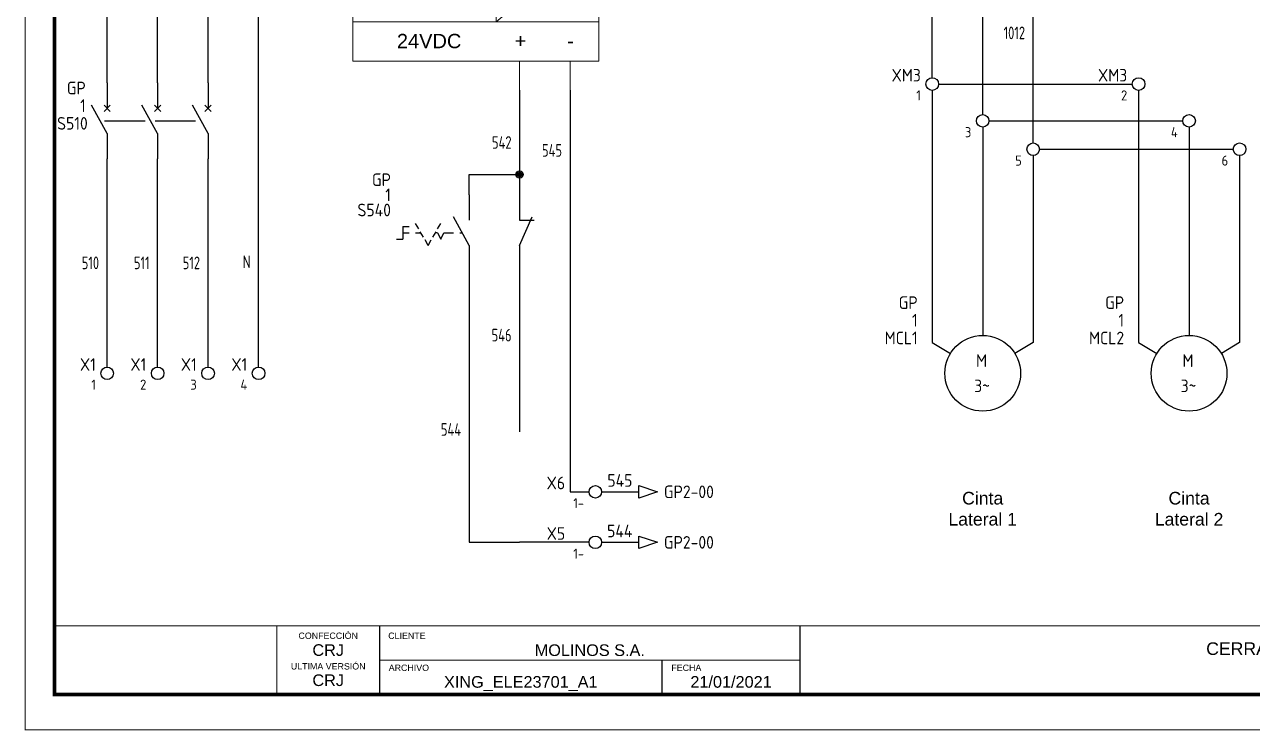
# Model space of a CAD drawing. Header units: millimetres. Extents: x 0 to 420, y 0 to 297.
# Drawn here: x 0 to 243.3, y 0 to 139.8 of the extents above; entities that cross this region are included whole.
import ezdxf
from ezdxf.enums import TextEntityAlignment as Align

# ---------------------------------------------------------------- set-up
doc = ezdxf.new("R2010")
doc.units = ezdxf.units.MM
for name, color, linetype in [('BLK_12_THHN', 9, 'Continuous'), ('LINK', 9, 'Continuous'), ('LOC', 8, 'Continuous'), ('MISC', 7, 'Continuous'), ('RED_14_THHN', 20, 'Continuous'), ('SYMS', 7, 'Continuous'), ('TAGS', 150, 'Continuous'), ('TERMS', 123, 'Continuous'), ('WHT_12_THHN', 7, 'Continuous'), ('WIREFIXED', 7, 'Continuous'), ('WIREREF', 52, 'Continuous'), ('XREF', 7, 'Continuous')]:
    doc.layers.add(name, color=color, linetype=linetype)
doc.layers.add('eProC - L2', color=41, linetype='Continuous', lineweight=20)
doc.layers.add('LBLE_25', color=4, linetype='Continuous', lineweight=25)
doc.styles.get("Standard").update_dxf_attribs({"font": 'arial.ttf'})
doc.styles.add('WD_IEC', font='ISOCP2.shx', dxfattribs={"width": 0.9, "height": 4})
picture_1 = doc.add_image_def('image1.jpg', size_in_pixel=(564, 174))

# ---------------------------------------------------------------- blocks, each defined once
blk = doc.blocks.new('eproc_rotulo_005')
at = {"layer": 'eProC - L2', "color": 0, "lineweight": 5, "const_width": 0.233}
for points in [[(0.12, 297.12), (420.12, 297.12), (420.12, 0.12), (0.12, 0.12), (0.12, 297.12)], [(5.9, 20.72), (414.37, 20.7)], [(49.98, 7.12), (49.98, 20.72)], [(70.35, 7.12), (70.35, 20.72)], [(153.64, 7.04), (153.64, 20.64)], [(70.35, 13.92), (153.64, 13.92)], [(126.3, 7.12), (126.3, 13.92)]]:
    blk.add_lwpolyline(points, dxfattribs=at)
at = {"layer": 'eProC - L2', "color": 0}
blk.add_lwpolyline([(420.12, 0.12), (420.12, 297.12), (0.12, 297.12), (0.12, 0.12), (420.12, 0.12)], dxfattribs=at)
at = {"layer": 'eProC - L2', "color": 0, "lineweight": 40, "const_width": 0.75}
blk.add_lwpolyline([(5.92, 7.13), (414.37, 7.11), (414.4, 282.24), (5.95, 282.27)], close=True, dxfattribs=at)
at = {"layer": 'eProC - L2', "color": 0, "char_height": 1.2552}
for s, insert, attachment_point in [('{\\fArial|b0|i0|c0|p18;CONFECCIÓN }', (60.16, 18.11), 8), ('{\\fArial|b0|i0|c0|p18;CLIENTE}', (72.05, 18.11), 7), ('{\\fArial|b0|i0|c0|p18;ULTIMA VERSIÓN}', (60.16, 12.05), 8), ('{\\fArial|b0|i0|c0|p18;ARCHIVO}', (72.15, 11.76), 7), ('{\\fArial|b0|i0|c0|p18;FECHA}', (128.15, 11.76), 7)]:
    blk.add_mtext(s, dxfattribs=dict(at, insert=insert, attachment_point=attachment_point))
at = {"layer": 'eProC - L2', "color": 0}
for tag, p in [('PGRAL', (411.35, 17.92)), ('GR_01', (386.11, 17)), ('PG_01', (382.35, 11.13)), ('PT', (394.05, 11.13)), ('PAGT', (408.55, 11.13))]:
    blk.add_attdef(tag, text='', height=3, dxfattribs=at).set_placement(p, align=Align.MIDDLE_CENTER)
for tag, height, p in [('CONF', 2.31, (60.16, 14.76)), ('CLIENTE', 2.31, (111.99, 14.74)), ('DESC', 2.5, (262.25, 14.94)), ('DESC_2', 1.8, (262.25, 10.51)), ('ULT', 2.31, (60.16, 8.79)), ('ARCH', 2.31, (98.32, 8.46)), ('FECHA', 2.31, (139.97, 8.46))]:
    blk.add_attdef(tag, text='', height=height, dxfattribs=at).set_placement(p, align=Align.CENTER)
at = {"layer": 'eProC - L2', "color": 0, "flags": 9}
blk.add_attdef('WD_TB', (0.12, 0.12), '', height=2.5, dxfattribs=at)
at = {"layer": 'eProC - L2', "color": 0}
image = blk.add_image(picture_1, insert=(5.9, 7.12), size_in_units=(44.08, 13.6), dxfattribs=at)
image.dxf.flags = 7
blk = doc.blocks.new('HT0002')
blk.add_circle((0, 0), 1.25)
at = {"style": 'WD_IEC', "flags": 1}
for tag, p, height in [('ASSYCODE', (2.75, 10.75), 1), ('CATDESC', (2.75, 9.25), 1), ('MFG', (2.75, 7.25), 1.5), ('CAT', (2.75, 4.75), 1.5), ('X2PIN01', (0, 2.25), 0.25), ('X4PIN01', (-1.25, 1), 0.25), ('X4TERM01', (-1.25, 0), 0.25), ('X4TERMDESC01', (-1.25, 0.5), 0.4), ('STRIPSEQ', (0, 0), 0.025), ('X2TERM01', (0, 1.25), 0.25), ('X8PIN01', (0, -0.25), 0.25), ('X2TERMDESC01', (0, 1.75), 0.4), ('X1PIN01', (1.25, 1), 0.25), ('X1TERM01', (1.25, 0), 0.25), ('X1TERMDESC01', (1.25, 0.5), 0.4), ('LINKTERM', (0, -0.04), 0.025), ('X8TERM01', (0, -1.25), 0.25), ('X8TERMDESC01', (0, -0.75), 0.4)]:
    blk.add_attdef(tag, p, '', height=height, dxfattribs=at)
at = {"style": 'WD_IEC'}
for tag, p in [('INST', (-2.25, 6.5)), ('LOC', (-2.25, 3.5)), ('DESC1', (-2.25, -6.25)), ('DESC2', (-2.25, -9.25)), ('DESC3', (-2.25, -12.25))]:
    blk.add_attdef(tag, text='', height=2.5, dxfattribs=at).set_placement(p, align=Align.RIGHT)
at = {"style": 'WD_IEC', "flags": 8}
for tag, height, p in [('TAGSTRIP', 2.5, (-2.25, 0.5)), ('TERM01', 2, (-2.25, -3.25))]:
    blk.add_attdef(tag, text='', height=height, dxfattribs=at).set_placement(p, align=Align.RIGHT)
blk = doc.blocks.new('VT0002')
blk.add_circle((0, 0), 1.25)
at = {"style": 'WD_IEC', "flags": 1}
for tag, p, height in [('ASSYCODE', (2.75, 10.75), 1), ('CATDESC', (2.75, 9.25), 1), ('MFG', (2.75, 7.25), 1.5), ('CAT', (2.75, 4.75), 1.5), ('X2PIN01', (0, 2.25), 0.25), ('X4PIN01', (-1.25, 1), 0.25), ('X4TERM01', (-1.25, 0), 0.25), ('X4TERMDESC01', (-1.25, 0.5), 0.4), ('STRIPSEQ', (0, 0), 0.025), ('X2TERM01', (0, 1.25), 0.25), ('X8PIN01', (0, -0.25), 0.25), ('X2TERMDESC01', (0, 1.75), 0.4), ('X1PIN01', (1.25, 1), 0.25), ('X1TERM01', (1.25, 0), 0.25), ('X1TERMDESC01', (1.25, 0.5), 0.4), ('LINKTERM', (0, -0.04), 0.025), ('X8TERM01', (0, -1.25), 0.25), ('X8TERMDESC01', (0, -0.75), 0.4)]:
    blk.add_attdef(tag, p, '', height=height, dxfattribs=at)
at = {"style": 'WD_IEC'}
for tag, p in [('INST', (-2.25, 6.5)), ('LOC', (-2.25, 3.5)), ('DESC1', (-2.25, -6.25)), ('DESC2', (-2.25, -9.25)), ('DESC3', (-2.25, -12.25))]:
    blk.add_attdef(tag, text='', height=2.5, dxfattribs=at).set_placement(p, align=Align.RIGHT)
at = {"style": 'WD_IEC', "flags": 8}
for tag, height, p in [('TAGSTRIP', 2.5, (-2.25, 0.5)), ('TERM01', 2, (-2.25, -3.25))]:
    blk.add_attdef(tag, text='', height=height, dxfattribs=at).set_placement(p, align=Align.RIGHT)
blk = doc.blocks.new('VCB1')
for p, q in [((0, 7.5), (0, 2.5)), ((0, -2.5), (-3.12, 3.12)), ((0.62, 1.88), (-0.62, 3.12)), ((-0.62, 1.88), (0.62, 3.12)), ((0, -2.5), (0, -7.5))]:
    blk.add_line(p, q)
at = {"style": 'WD_IEC'}
for tag, p in [('INST', (-8, 5.25)), ('LOC', (-8, 1.75)), ('TAG1', (-8, -1.75)), ('RATING1', (-8, -6.35)), ('DESC1', (-8, -14.35)), ('DESC2', (-8, -17.85)), ('DESC3', (-8, -21.35))]:
    blk.add_attdef(tag, text='', height=2.5, dxfattribs=at).set_placement(p, align=Align.RIGHT)
at = {"style": 'WD_IEC', "flags": 1}
for tag, p, height in [('X2TERM01', (0, 7.5), 0.32), ('MFG', (2.75, 6.5), 1.5), ('CAT', (2.75, 4), 1.5), ('X4LINK', (-2, 0), 0.32), ('X1LINK', (-0.5, 0), 0.32), ('X8TERM02', (0, -7.5), 0.32), ('ASSYCODE', (1, -9), 1), ('FAMILY', (1, -10.5), 1), ('CATDESC', (1, -12), 1), ('CONTACT', (1, -13.5), 1), ('COMMON', (2.25, -14.75), 1)]:
    blk.add_attdef(tag, p, '', height=height, dxfattribs=at)
at = {"style": 'WD_IEC'}
blk.add_attdef('TERM01', text='', height=2, rotation=90, dxfattribs=at).set_placement((-1, 7.5), align=Align.RIGHT)
blk.add_attdef('TERM02', (-1, -7.5), '', height=2, rotation=90, dxfattribs=at)
at = {"lineweight": 15, "style": 'WD_IEC'}
blk.add_attdef('XREF', text='', height=2.5, dxfattribs=at).set_placement((-8, -10.35), align=Align.RIGHT)
blk = doc.blocks.new('VCB2')
for p, q in [((0, 7.5), (0, 2.5)), ((0, -2.5), (-3.12, 3.12)), ((0.62, 1.88), (-0.62, 3.12)), ((-0.62, 1.88), (0.62, 3.12)), ((0, -2.5), (0, -7.5))]:
    blk.add_line(p, q)
at = {"style": 'WD_IEC', "flags": 1}
for tag, p, height in [('X2TERM01', (0, 7.5), 0.32), ('X4LINK', (-2.5, 0), 0.32), ('X1LINK', (-0.5, 0), 0.32), ('X8TERM02', (0, -7.5), 0.32), ('FAMILY', (1, -10.5), 1), ('CONTACT', (1, -13.5), 1)]:
    blk.add_attdef(tag, p, '', height=height, dxfattribs=at)
at = {"style": 'WD_IEC'}
for tag, p in [('INST', (-8, 2.65)), ('LOC', (-8, -0.35)), ('TAG2', (-8, -3.35)), ('DESC1', (-8, -13.35)), ('DESC2', (-8, -16.35)), ('DESC3', (-8, -19.35))]:
    blk.add_attdef(tag, text='', height=2.5, dxfattribs=at).set_placement(p, align=Align.RIGHT)
blk.add_attdef('TERM01', text='', height=2, rotation=90, dxfattribs=at).set_placement((-1, 7.5), align=Align.RIGHT)
blk.add_attdef('TERM02', (-1, -7.5), '', height=2, rotation=90, dxfattribs=at)
at = {"style": 'WD_IEC', "flags": 1}
blk.add_attdef('RATING1', text='', height=2.5, dxfattribs=at).set_placement((-8, -6.35), align=Align.RIGHT)
at = {"lineweight": 15, "style": 'WD_IEC'}
blk.add_attdef('XREF', text='', height=2.5, dxfattribs=at).set_placement((-8, -10.35), align=Align.RIGHT)
blk = doc.blocks.new('eProC_B80_01')
at = {"layer": 'eProC - L2', "color": 0}
for points in [[(0, -2.03), (0, 0)], [(3.526, -2.03), (3.526, 0)], [(-1.631, -10.727), (5.532, -4.758)], [(-1.631, -10.727), (-1.631, -4.758)], [(5.532, -7.535), (7.176, -7.535)], [(2.672, -9.117), (4.739, -9.117)], [(0, -15.484), (0, -13.455)], [(3.526, -15.484), (3.526, -13.455)]]:
    blk.add_lwpolyline(points, dxfattribs=at)
for points in [[(-11.659, -2.03), (5.532, -2.03), (5.532, -13.455), (-11.659, -13.455)], [(-11.659, -2.03), (5.532, -2.03), (5.532, -4.758), (-11.659, -4.758)], [(-11.659, -10.727), (5.532, -10.727), (5.532, -13.455), (-11.659, -13.455)]]:
    blk.add_lwpolyline(points, close=True, dxfattribs=at)
for centre, start, end in [((1.192, -6.595), 0, 180), ((-0.062, -6.595), 180, 0)]:
    blk.add_arc(centre, 0.627, start, end, dxfattribs=at)
at = {"layer": 'eProC - L2', "color": 0, "char_height": 1, "attachment_point": 1, "line_spacing_factor": 0.72}
for s, insert in [('\\pxqr;220VAC', (-10.725, -2.861)), ('\\pxqr;24VDC', (-10.725, -11.558))]:
    blk.add_mtext_dynamic_manual_height_columns(s, width=6.6543, gutter_width=12.5, heights=[0], dxfattribs=dict(at, insert=insert))
at = {"layer": 'eProC - L2', "color": 0, "attachment_point": 1}
for s, width, insert, char_height in [('L1', 1, (-0.3, -2.777), 1), ('L2', 1, (3.064, -2.771), 1), ('\\pxqc;FUENTE', 7.59708, (-10.295, -5.916), 1.3), ('+', 1, (-0.35, -11.543), 1), ('-', 1, (3.314, -11.543), 1)]:
    blk.add_mtext_dynamic_manual_height_columns(s, width=width, gutter_width=12.5, heights=[0], dxfattribs=dict(at, insert=insert, char_height=char_height))
at = {"layer": 'eProC - L2', "color": 0}
for tag, p in [('GXX', (-11.294, 1.296)), ('UXX.X', (-11.182, -0.898))]:
    blk.add_attdef(tag, p, '', height=1.5, dxfattribs=at)
blk.add_attdef('XXA', text='', height=1.3, dxfattribs=at).set_placement((-6.522, -9.548), align=Align.CENTER)
blk = doc.blocks.new('VMO13')
blk.add_circle((0, 0), 7.5)
at = {"style": 'WD_IEC'}
for tag, p in [('INST', (-12.88, 12.75)), ('LOC', (-12.88, 9.25)), ('TAG1', (-12.88, 5.75)), ('DESC1', (-12.88, 1.5)), ('DESC2', (-12.88, -2)), ('DESC3', (-12.88, -5.5)), ('RATING1', (-12.88, -9)), ('RATING2', (-12.88, -12.5)), ('RATING3', (-12.88, -16)), ('RATING4', (-12.95, -19.58))]:
    blk.add_attdef(tag, text='', height=2.5, dxfattribs=at).set_placement(p, align=Align.RIGHT)
blk.add_attdef('TERM02', (-0.69, 7.75), '', height=2, rotation=90, dxfattribs=at)
at = {"style": 'WD_IEC', "flags": 1}
for tag, p, height in [('MFG', (12.75, 9), 1.5), ('X2TERM02', (0, 7.5), 0.32), ('CAT', (12.75, 6.5), 1.5), ('X0TERM01', (-6.4, 3.9), 0.32), ('X0TERM03', (6.4, 3.9), 0.32), ('X4LINK', (-7.5, 0), 0.32), ('X1LINK', (7.5, 0), 0.32), ('X8TERM04', (0, -7.5), 0.32), ('ASSYCODE', (1, -9), 1), ('FAMILY', (1, -10.5), 1), ('CATDESC', (1, -12), 1)]:
    blk.add_attdef(tag, p, '', height=height, dxfattribs=at)
at = {"style": 'WD_IEC'}
for tag, p in [('TERM01', (-7.35, 4.34)), ('TERM03', (9.35, 4.53)), ('TERM04', (-0.59, -7.92))]:
    blk.add_attdef(tag, text='', height=2, rotation=90, dxfattribs=at).set_placement(p, align=Align.RIGHT)
for tag, p in [('M', (-0.22, 1.27)), ('3~', (-0.12, -3.73))]:
    blk.add_attdef(tag, text='', height=2.5, dxfattribs=at).set_placement(p, align=Align.CENTER)
at = {"lineweight": 15, "style": 'WD_IEC'}
blk.add_attdef('XREF', text='', height=2.5, dxfattribs=at).set_placement((-13.19, -22.86), align=Align.RIGHT)
blk = doc.blocks.new('HA1S1')
blk.add_lwpolyline([(0, 1.25), (3.75, 0), (0, -1.25)], close=True)
at = {"style": 'WD_IEC'}
for tag, height, flags, p in [('WIRENO', 2.5, 8, (-1.25, 1)), ('SIGCODE', 1, 1, (5, 1.8))]:
    blk.add_attdef(tag, text='', height=height, dxfattribs=dict(at, flags=flags)).set_placement(p, align=Align.RIGHT)
at = {"style": 'WD_IEC', "flags": 1}
blk.add_attdef('X4TERM01', (0, 0), '', height=0.32, dxfattribs=at)
at = {"style": 'WD_IEC'}
blk.add_attdef('XREF', text='', height=2.5, dxfattribs=at).set_placement((5, 0), align=Align.MIDDLE_LEFT)
blk.add_attdef('DESC1', text='', height=2.5, dxfattribs=at).set_placement((-1.25, -1), align=Align.TOP_RIGHT)
blk = doc.blocks.new('WD_WNV')
at = {"linetype": 'Continuous', "style": 'WD_IEC', "width": 0.8}
blk.add_attdef('WIRENO', text='', height=2.5, dxfattribs=at).set_placement((-1.6, 0), align=Align.MIDDLE_RIGHT)
at = {"style": 'WD_IEC', "flags": 1}
for tag, p in [('W08USER', (-1, 0.375)), ('W04USER', (-1, 0.875)), ('W05USER', (-1, 0.75)), ('W09USER', (-1, 0.25)), ('W03USER', (-1, 1)), ('W06USER', (-1, 0.625)), ('W07USER', (-1, 0.5)), ('W02USER', (-1, 1.125)), ('W01USER', (-1, 1.25)), ('W10USER', (-1, 0.125))]:
    blk.add_attdef(tag, text='', height=0.08, dxfattribs=at).set_placement(p, align=Align.CENTER)
blk = doc.blocks.new('VSS112')
for p, q in [((0, 7.5), (0, 2.5)), ((0, -2.5), (-3.12, 3.12)), ((-13.12, 1.25), (-11.88, 1.25)), ((-13.12, 1.25), (-13.12, -1.25)), ((-13.12, 0), (-11.88, 0)), ((-10, 0.75), (-10.62, 1.83)), ((-10.62, 0), (-9.57, 0)), ((-9.06, -0.88), (-9.69, 0.21)), ((-7.19, -0.88), (-6.56, 0.21)), ((-6.25, 0), (-6.68, 0)), ((-6.25, 0.75), (-5.62, 1.83)), ((-6.25, 0), (-5.62, -1.25)), ((-5.62, -1.25), (-5, 0)), ((-5, 0), (-3.12, 0)), ((-1.88, 0), (-1.39, 0)), ((-14.38, -1.25), (-13.12, -1.25)), ((-8.12, -2.5), (-8.75, -1.42)), ((-8.12, -2.5), (-7.5, -1.42)), ((0, -2.5), (0, -7.5))]:
    blk.add_line(p, q)
at = {"style": 'WD_IEC'}
for tag, p in [('INST', (-15.5, 9.25)), ('LOC', (-15.5, 6.25)), ('TAG1', (-15.5, 3.25)), ('DESC1', (-15.5, -9.35)), ('DESC2', (-15.5, -12.35)), ('DESC3', (-15.5, -15.35))]:
    blk.add_attdef(tag, text='', height=2.5, dxfattribs=at).set_placement(p, align=Align.RIGHT)
at = {"style": 'WD_IEC', "flags": 8}
for tag, p in [('POS1', (-10.62, 3.5)), ('POS2', (-5.62, 3.5))]:
    blk.add_attdef(tag, text='', height=2, rotation=90, dxfattribs=at).set_placement(p, align=Align.MIDDLE_LEFT)
at = {"style": 'WD_IEC', "flags": 1}
for tag, p, height in [('X2TERM01', (0, 7.5), 0.32), ('CONTACT', (0.5, 4.5), 1), ('COMMON', (1.75, 3.25), 1), ('X1LINK', (0, 0), 0.32), ('X8TERM02', (0, -7.5), 0.32), ('ASSYCODE', (1, -9), 1), ('FAMILY', (1, -10.5), 1), ('CATDESC', (1, -12), 1)]:
    blk.add_attdef(tag, p, '', height=height, dxfattribs=at)
at = {"style": 'WD_IEC'}
blk.add_attdef('TERM01', text='', height=2, rotation=90, dxfattribs=at).set_placement((-1, 7.5), align=Align.RIGHT)
at = {"style": 'WD_IEC', "flags": 9}
for tag, p in [('MFG', (-16, -0.25)), ('CAT', (-16, -2.75))]:
    blk.add_attdef(tag, text='', height=1.5, dxfattribs=at).set_placement(p, align=Align.RIGHT)
at = {"style": 'WD_IEC'}
blk.add_attdef('TERM02', (-1, -7.5), '', height=2, rotation=90, dxfattribs=at)
at = {"lineweight": 15, "style": 'WD_IEC'}
blk.add_attdef('XREF', text='', height=2.5, dxfattribs=at).set_placement((-15.5, -6.35), align=Align.RIGHT)
blk.add_attdef('STATE', (1.25, -6.35), '', height=2.5, dxfattribs=at)
blk = doc.blocks.new('VSS22')
for p, q in [((0, 7.5), (0, 2.5)), ((0, -2.5), (2.5, 3.125)), ((0, 2.5), (2.8678, 2.5)), ((0, -2.5), (0, -7.5))]:
    blk.add_line(p, q)
at = {"style": 'WD_IEC'}
for tag, p in [('INST', (-5.25, 6.75)), ('LOC', (-5.25, 3.75)), ('TAG2', (-5.25, 0.75)), ('XREF', (-5.25, -3.75)), ('DESC1', (-5.25, -6.75)), ('DESC2', (-5.25, -9.75)), ('DESC3', (-5.25, -12.75))]:
    blk.add_attdef(tag, text='', height=2.5, dxfattribs=at).set_placement(p, align=Align.RIGHT)
at = {"style": 'WD_IEC', "flags": 1}
for tag, p, height in [('X2TERM01', (0, 7.5), 0.32), ('X4LINK', (-1, 0), 0.32), ('X1LINK', (2.1111, 0), 0.32), ('X8TERM02', (0, -7.5), 0.32), ('CONTACT', (4, -8.5), 1), ('FAMILY', (4, -10), 1), ('COMMON', (5.25, -9.75), 1)]:
    blk.add_attdef(tag, p, '', height=height, dxfattribs=at)
at = {"style": 'WD_IEC'}
blk.add_attdef('TERM01', text='', height=2, rotation=90, dxfattribs=at).set_placement((-1, 7.5), align=Align.RIGHT)
blk.add_attdef('TERM02', (-1, -7.5), '', height=2, rotation=90, dxfattribs=at)
at = {"lineweight": 15, "style": 'WD_IEC'}
blk.add_attdef('STATE', (1.25, -6.35), '', height=2.5, dxfattribs=at)
blk = doc.blocks.new('WDDOT')
for radius in [0.72, 0.449, 0.223]:
    blk.add_circle((0, 0), radius)

msp = doc.modelspace()

# ---------------------------------------------------------------- linework, layer by layer
at = {"layer": 'BLK_12_THHN'}
for p, q in [((16.37, 128.22), (16.37, 263.19)), ((26.37, 128.22), (26.37, 253.19)), ((36.37, 128.22), (36.37, 243.19)), ((179.83, 129.25), (179.83, 163.22)), ((189.83, 121.97), (189.83, 163.22)), ((199.83, 116.35), (199.83, 163.22)), ((179.83, 126.75), (179.83, 76.81)), ((181.08, 128), (219.47, 128)), ((220.72, 126.75), (220.72, 76.81)), ((189.83, 119.47), (189.83, 78.22)), ((191.08, 120.72), (229.47, 120.72)), ((230.72, 119.47), (230.72, 78.22)), ((201.08, 115.1), (239.47, 115.1)), ((16.37, 71.97), (16.37, 113.22)), ((26.37, 71.97), (26.37, 113.22)), ((36.37, 71.97), (36.37, 113.22)), ((199.83, 113.85), (199.83, 76.81)), ((240.72, 113.85), (240.72, 76.81)), ((179.83, 76.81), (183.43, 74.62)), ((199.83, 76.81), (196.23, 74.62)), ((220.72, 76.81), (224.32, 74.62)), ((240.72, 76.81), (237.13, 74.62))]:
    msp.add_line(p, q, dxfattribs=at)
at = {"layer": 'LBLE_25'}
msp.add_line((46.37, 71.97), (46.37, 233.19), dxfattribs=at)
at = {"layer": 'LINK'}
for points in [[(15.87, 120.72), (23.87, 120.72)], [(25.87, 120.72), (33.87, 120.72)]]:
    msp.add_lwpolyline(points, dxfattribs=at)
at = {"layer": 'RED_14_THHN'}
for p, q in [((98.09, 126.8), (98.09, 106.06)), ((88.09, 106.06), (88.09, 110.08)), ((88.09, 110.08), (98.09, 110.08)), ((88.09, 91.06), (88.09, 37.25)), ((98.09, 91.06), (98.09, 59.13)), ((88.09, 37.25), (98.09, 37.25)), ((111.84, 37.25), (98.09, 37.25)), ((114.34, 37.25), (121.68, 37.25))]:
    msp.add_line(p, q, dxfattribs=at)
at = {"layer": 'WHT_12_THHN'}
for p, q in [((108.09, 126.8), (108.09, 47.25)), ((108.09, 47.25), (111.84, 47.25)), ((114.34, 47.25), (121.68, 47.25))]:
    msp.add_line(p, q, dxfattribs=at)

# ---------------------------------------------------------------- block references
ref = msp.add_blockref('eproc_rotulo_005', (0, 0))
ref.add_attrib('FECHA', '21/01/2021', dxfattribs={"layer": 'eProC - L2', "height": 2.305}).set_placement((139.97, 8.46), align=Align.CENTER)
ref.add_attrib('CLIENTE', 'MOLINOS S.A.', dxfattribs={"layer": 'eProC - L2', "height": 2.3051}).set_placement((111.99, 14.74), align=Align.CENTER)
ref.add_attrib('CONF', 'CRJ', dxfattribs={"layer": 'eProC - L2', "height": 2.305}).set_placement((60.16, 14.76), align=Align.CENTER)
ref.add_attrib('ULT', 'CRJ', dxfattribs={"layer": 'eProC - L2', "height": 2.305}).set_placement((60.16, 8.79), align=Align.CENTER)
ref.add_attrib('DESC', 'CERRADORA DE CAJAS STORK 3', dxfattribs={"layer": 'eProC - L2', "height": 2.5}).set_placement((262.25, 14.94), align=Align.CENTER)
ref.add_attrib('ARCH', 'XING_ELE23701_A1', dxfattribs={"layer": 'eProC - L2', "height": 2.3051}).set_placement((98.32, 8.46), align=Align.CENTER)
at = {"layer": 'eProC - L2', "color": 0, "xscale": 2.836257259249038, "yscale": 2.836257259249038, "zscale": 2.836257259249038}
msp.add_blockref('eProC_B80_01', (98.09, 170.72), dxfattribs=at).add_auto_attribs({'XXA': '10A', 'UXX.X': 'U540', 'GXX': 'GP1'})
at = {"layer": 'SYMS'}
ref = msp.add_blockref('HT0002', (179.83, 128), dxfattribs=at)
ref.add_attrib('TERM01', '1', dxfattribs={"layer": 'TERMS', "height": 2, "style": 'WD_IEC', "flags": 8}).set_placement((177.58, 124.75), align=Align.RIGHT)
ref.add_attrib('TAGSTRIP', 'XM3', dxfattribs={"layer": 'TAGS', "height": 2.5, "style": 'WD_IEC', "flags": 8}).set_placement((177.58, 128.5), align=Align.RIGHT)
ref = msp.add_blockref('HT0002', (220.72, 128), dxfattribs=at)
ref.add_attrib('TERM01', '2', dxfattribs={"layer": 'TERMS', "height": 2, "style": 'WD_IEC', "flags": 8}).set_placement((218.47, 124.75), align=Align.RIGHT)
ref.add_attrib('TAGSTRIP', 'XM3', dxfattribs={"layer": 'TAGS', "height": 2.5, "style": 'WD_IEC', "flags": 8}).set_placement((218.47, 128.5), align=Align.RIGHT)
ref = msp.add_blockref('VCB1', (16.37, 120.72), dxfattribs=at)
ref.add_attrib('LOC', '1', dxfattribs={"layer": 'LOC', "height": 2.5, "style": 'WD_IEC'}).set_placement((12.13, 122.47), align=Align.RIGHT)
ref.add_attrib('INST', 'GP', dxfattribs={"layer": 'LOC', "height": 2.5, "style": 'WD_IEC'}).set_placement((12.13, 125.97), align=Align.RIGHT)
ref.add_attrib('TAG1', 'S510', dxfattribs={"layer": 'TAGS', "height": 2.5, "style": 'WD_IEC'}).set_placement((12.52, 118.97), align=Align.RIGHT)
for name, p in [('VCB2', (26.37, 120.72)), ('VCB2', (36.37, 120.72)), ('WDDOT', (98.09, 110.08)), ('VSS22', (98.09, 98.56))]:
    msp.add_blockref(name, p, dxfattribs=at)
ref = msp.add_blockref('HT0002', (189.83, 120.72), dxfattribs=at)
ref.add_attrib('TERM01', '3', dxfattribs={"layer": 'TERMS', "height": 2, "style": 'WD_IEC', "flags": 8}).set_placement((187.58, 117.47), align=Align.RIGHT)
ref = msp.add_blockref('HT0002', (230.72, 120.72), dxfattribs=at)
ref.add_attrib('TERM01', '4', dxfattribs={"layer": 'TERMS', "height": 2, "style": 'WD_IEC', "flags": 8}).set_placement((228.47, 117.47), align=Align.RIGHT)
ref = msp.add_blockref('VT0002', (199.83, 115.1), dxfattribs=at)
ref.add_attrib('TERM01', '5', dxfattribs={"layer": 'TERMS', "height": 2, "style": 'WD_IEC', "flags": 8}).set_placement((197.58, 111.85), align=Align.RIGHT)
ref = msp.add_blockref('VT0002', (240.72, 115.1), dxfattribs=at)
ref.add_attrib('TERM01', '6', dxfattribs={"layer": 'TERMS', "height": 2, "style": 'WD_IEC', "flags": 8}).set_placement((238.47, 111.85), align=Align.RIGHT)
ref = msp.add_blockref('VSS112', (88.09, 98.56), dxfattribs=at)
ref.add_attrib('LOC', '1', dxfattribs={"layer": 'LOC', "height": 2.5, "style": 'WD_IEC'}).set_placement((72.59, 104.81), align=Align.RIGHT)
ref.add_attrib('INST', 'GP', dxfattribs={"layer": 'LOC', "height": 2.5, "style": 'WD_IEC'}).set_placement((72.59, 107.81), align=Align.RIGHT)
ref.add_attrib('TAG1', 'S540', dxfattribs={"layer": 'TAGS', "height": 2.5, "style": 'WD_IEC'}).set_placement((72.59, 101.81), align=Align.RIGHT)
ref = msp.add_blockref('VMO13', (189.83, 70.72), dxfattribs=at)
ref.add_attrib('M', 'M', dxfattribs={"layer": 'MISC', "height": 2.5, "style": 'WD_IEC'}).set_placement((189.61, 71.98), align=Align.CENTER)
ref.add_attrib('3~', '3~', dxfattribs={"layer": 'MISC', "height": 2.5, "style": 'WD_IEC'}).set_placement((189.71, 66.98), align=Align.CENTER)
ref.add_attrib('LOC', '1', dxfattribs={"layer": 'LOC', "height": 2.5, "style": 'WD_IEC'}).set_placement((176.95, 79.97), align=Align.RIGHT)
ref.add_attrib('INST', 'GP', dxfattribs={"layer": 'LOC', "height": 2.5, "style": 'WD_IEC'}).set_placement((176.95, 83.47), align=Align.RIGHT)
ref.add_attrib('TAG1', 'MCL1', dxfattribs={"layer": 'TAGS', "height": 2.5, "style": 'WD_IEC'}).set_placement((176.95, 76.47), align=Align.RIGHT)
ref = msp.add_blockref('VMO13', (230.72, 70.72), dxfattribs=at)
ref.add_attrib('M', 'M', dxfattribs={"layer": 'MISC', "height": 2.5, "style": 'WD_IEC'}).set_placement((230.5, 71.98), align=Align.CENTER)
ref.add_attrib('3~', '3~', dxfattribs={"layer": 'MISC', "height": 2.5, "style": 'WD_IEC'}).set_placement((230.61, 66.98), align=Align.CENTER)
ref.add_attrib('LOC', '1', dxfattribs={"layer": 'LOC', "height": 2.5, "style": 'WD_IEC'}).set_placement((217.85, 79.97), align=Align.RIGHT)
ref.add_attrib('INST', 'GP', dxfattribs={"layer": 'LOC', "height": 2.5, "style": 'WD_IEC'}).set_placement((217.85, 83.47), align=Align.RIGHT)
ref.add_attrib('TAG1', 'MCL2', dxfattribs={"layer": 'TAGS', "height": 2.5, "style": 'WD_IEC'}).set_placement((217.85, 76.47), align=Align.RIGHT)
ref = msp.add_blockref('HT0002', (16.37, 70.72), dxfattribs=at)
ref.add_attrib('TERM01', '1', dxfattribs={"layer": 'TERMS', "height": 2, "style": 'WD_IEC', "flags": 8}).set_placement((14.12, 67.47), align=Align.RIGHT)
ref.add_attrib('TAGSTRIP', 'X1', dxfattribs={"layer": 'TAGS', "height": 2.5, "style": 'WD_IEC', "flags": 8}).set_placement((14.12, 71.22), align=Align.RIGHT)
ref = msp.add_blockref('VT0002', (26.37, 70.72), dxfattribs=at)
ref.add_attrib('TERM01', '2', dxfattribs={"layer": 'TERMS', "height": 2, "style": 'WD_IEC', "flags": 8}).set_placement((24.12, 67.47), align=Align.RIGHT)
ref.add_attrib('TAGSTRIP', 'X1', dxfattribs={"layer": 'TAGS', "height": 2.5, "style": 'WD_IEC', "flags": 8}).set_placement((24.12, 71.22), align=Align.RIGHT)
ref = msp.add_blockref('VT0002', (36.37, 70.72), dxfattribs=at)
ref.add_attrib('TERM01', '3', dxfattribs={"layer": 'TERMS', "height": 2, "style": 'WD_IEC', "flags": 8}).set_placement((34.12, 67.47), align=Align.RIGHT)
ref.add_attrib('TAGSTRIP', 'X1', dxfattribs={"layer": 'TAGS', "height": 2.5, "style": 'WD_IEC', "flags": 8}).set_placement((34.12, 71.22), align=Align.RIGHT)
ref = msp.add_blockref('VT0002', (46.37, 70.72), dxfattribs=at)
ref.add_attrib('TERM01', '4', dxfattribs={"layer": 'TERMS', "height": 2, "style": 'WD_IEC', "flags": 8}).set_placement((44.12, 67.47), align=Align.RIGHT)
ref.add_attrib('TAGSTRIP', 'X1', dxfattribs={"layer": 'TAGS', "height": 2.5, "style": 'WD_IEC', "flags": 8}).set_placement((44.12, 71.22), align=Align.RIGHT)
ref = msp.add_blockref('HT0002', (113.09, 47.25), dxfattribs=at)
ref.add_attrib('TERM01', '1-', dxfattribs={"layer": 'TERMS', "height": 2, "style": 'WD_IEC', "flags": 8}).set_placement((110.84, 44), align=Align.RIGHT)
ref.add_attrib('TAGSTRIP', 'X6', dxfattribs={"layer": 'TAGS', "height": 2.5, "style": 'WD_IEC', "flags": 8}).set_placement((107.09, 47.75), align=Align.RIGHT)
ref = msp.add_blockref('HA1S1', (121.68, 47.25), dxfattribs=at)
ref.add_attrib('XREF', 'GP2-00', dxfattribs={"layer": 'XREF', "height": 2.5, "style": 'WD_IEC'}).set_placement((126.68, 47.25), align=Align.MIDDLE_LEFT)
ref.add_attrib('WIRENO', '545', dxfattribs={"layer": 'WIREREF', "height": 2.5, "style": 'WD_IEC', "flags": 8}).set_placement((120.43, 48.25), align=Align.RIGHT)
ref = msp.add_blockref('HT0002', (113.09, 37.25), dxfattribs=at)
ref.add_attrib('TERM01', '1-', dxfattribs={"layer": 'TERMS', "height": 2, "style": 'WD_IEC', "flags": 8}).set_placement((110.84, 34), align=Align.RIGHT)
ref.add_attrib('TAGSTRIP', 'X5', dxfattribs={"layer": 'TAGS', "height": 2.5, "style": 'WD_IEC', "flags": 8}).set_placement((107.11, 37.75), align=Align.RIGHT)
ref = msp.add_blockref('HA1S1', (121.68, 37.25), dxfattribs=at)
ref.add_attrib('XREF', 'GP2-00', dxfattribs={"layer": 'XREF', "height": 2.5, "style": 'WD_IEC'}).set_placement((126.68, 37.25), align=Align.MIDDLE_LEFT)
ref.add_attrib('WIRENO', '544', dxfattribs={"layer": 'WIREREF', "height": 2.5, "style": 'WD_IEC', "flags": 8}).set_placement((120.43, 38.25), align=Align.RIGHT)
at = {"layer": 'WIREFIXED'}
ref = msp.add_blockref('WD_WNV', (199.83, 138.13), dxfattribs=at)
ref.add_attrib('WIRENOF', '1012', dxfattribs={"linetype": 'Continuous', "height": 2.5, "style": 'WD_IEC', "width": 0.8}).set_placement((198.23, 138.13), align=Align.MIDDLE_RIGHT)
ref = msp.add_blockref('WD_WNV', (98.09, 116.43), dxfattribs=at)
ref.add_attrib('WIRENOF', '542', dxfattribs={"linetype": 'Continuous', "height": 2.5, "style": 'WD_IEC', "width": 0.8}).set_placement((96.49, 116.43), align=Align.MIDDLE_RIGHT)
ref = msp.add_blockref('WD_WNV', (108.09, 114.87), dxfattribs=at)
ref.add_attrib('WIRENOF', '545', dxfattribs={"linetype": 'Continuous', "height": 2.5, "style": 'WD_IEC', "width": 0.8}).set_placement((106.49, 114.87), align=Align.MIDDLE_RIGHT)
ref = msp.add_blockref('WD_WNV', (16.37, 92.59), dxfattribs=at)
ref.add_attrib('WIRENOF', '510', dxfattribs={"linetype": 'Continuous', "height": 2.5, "style": 'WD_IEC', "width": 0.8}).set_placement((14.77, 92.59), align=Align.MIDDLE_RIGHT)
ref = msp.add_blockref('WD_WNV', (26.37, 92.59), dxfattribs=at)
ref.add_attrib('WIRENOF', '511', dxfattribs={"linetype": 'Continuous', "height": 2.5, "style": 'WD_IEC', "width": 0.8}).set_placement((24.77, 92.59), align=Align.MIDDLE_RIGHT)
ref = msp.add_blockref('WD_WNV', (36.37, 92.59), dxfattribs=at)
ref.add_attrib('WIRENOF', '512', dxfattribs={"linetype": 'Continuous', "height": 2.5, "style": 'WD_IEC', "width": 0.8}).set_placement((34.77, 92.59), align=Align.MIDDLE_RIGHT)
ref = msp.add_blockref('WD_WNV', (46.37, 92.8), dxfattribs=at)
ref.add_attrib('WIRENOF', 'N', dxfattribs={"linetype": 'Continuous', "height": 2.5, "style": 'WD_IEC', "width": 0.8}).set_placement((44.77, 92.8), align=Align.MIDDLE_RIGHT)
ref = msp.add_blockref('WD_WNV', (98.09, 78.28), dxfattribs=at)
ref.add_attrib('WIRENOF', '546', dxfattribs={"linetype": 'Continuous', "height": 2.5, "style": 'WD_IEC', "width": 0.8}).set_placement((96.49, 78.28), align=Align.MIDDLE_RIGHT)
ref = msp.add_blockref('WD_WNV', (88.09, 59.6), dxfattribs=at)
ref.add_attrib('WIRENOF', '544', dxfattribs={"linetype": 'Continuous', "height": 2.5, "style": 'WD_IEC', "width": 0.8}).set_placement((86.49, 59.6), align=Align.MIDDLE_RIGHT)

# ---------------------------------------------------------------- texts
at = {"layer": 'TAGS', "char_height": 2.5, "attachment_point": 2}
for s, insert in [('Cinta ^JLateral 1', (189.83, 47.24)), ('Cinta ^JLateral 2', (230.72, 47.24))]:
    msp.add_mtext_dynamic_manual_height_columns(s, width=32.7092, gutter_width=12.5, heights=[0], dxfattribs=dict(at, insert=insert))

doc.saveas('drawing.dxf')
